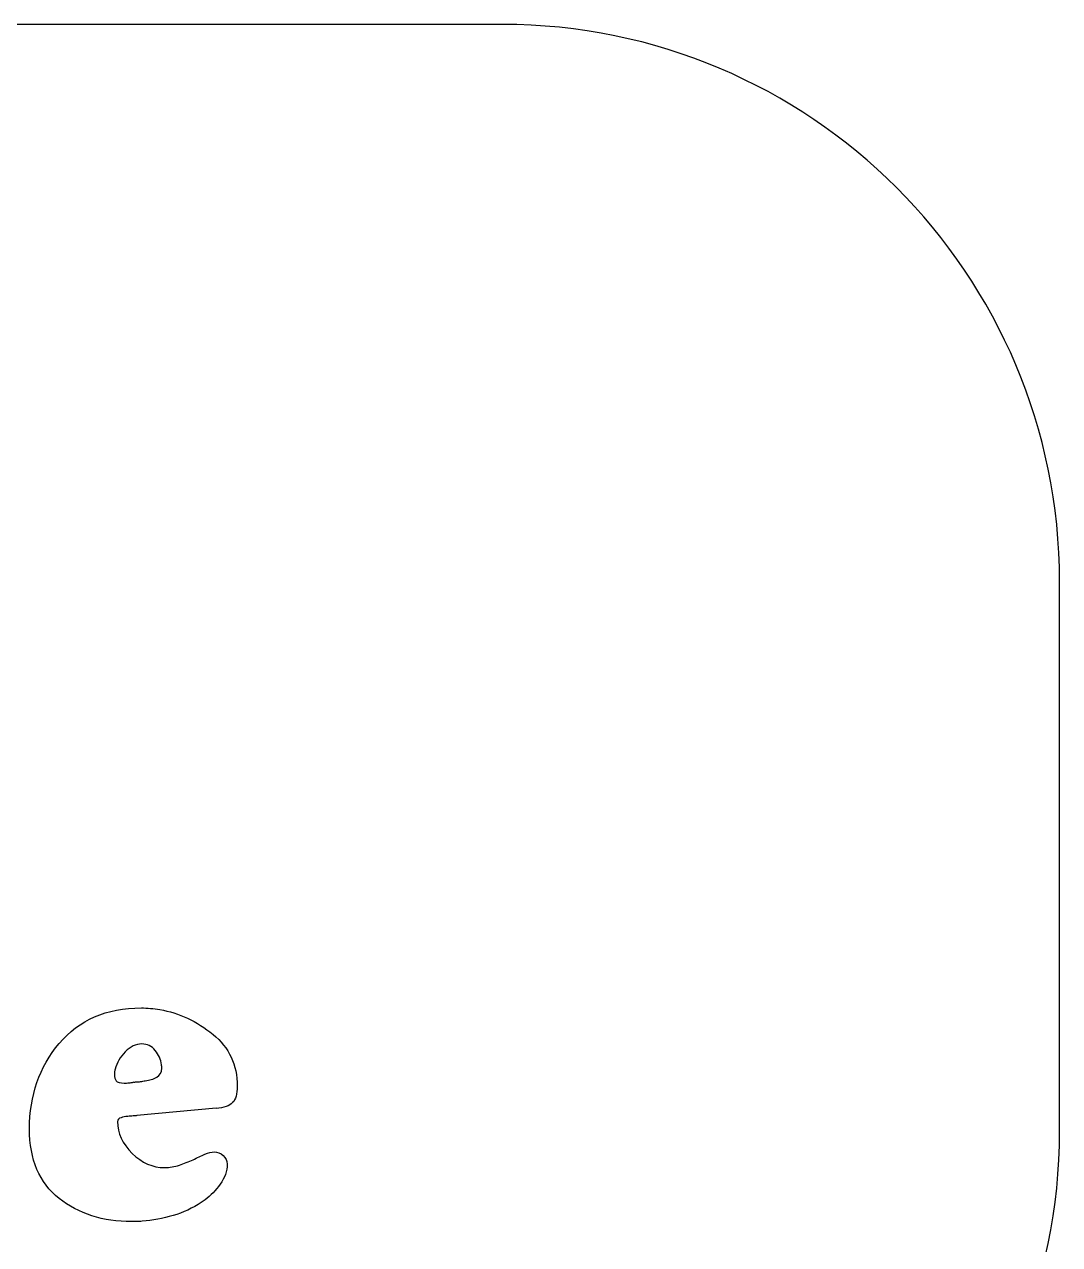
# Model space of a CAD drawing. Extents: x 1489 to 1914, y 371 to 1329.
# Drawn here: x 1861.3 to 1914.2, y 1039.8 to 1102.2 of the extents above; entities that cross this region are included whole.
import ezdxf

# ---------------------------------------------------------------- set-up
doc = ezdxf.new("R2010")
doc.units = 0
doc.layers.add('G0101', color=7, linetype='CONTINUOUS')

msp = doc.modelspace()

# ---------------------------------------------------------------- linework, layer by layer
at = {"layer": 'G0101', "color": 1}
for points in [[(1885.738553, 1102.153572), (1756.970556, 1102.153572)], [(1914.215552, 1045.591574), (1914.215552, 1073.676573)]]:
    msp.add_lwpolyline(points, dxfattribs=at)
msp.add_lwpolyline([(1885.738553, 1102.153572)], close=True, dxfattribs=at)
at = {"layer": 'G0101', "color": 4}
for points in [[(1868.327153, 1048.806674), (1868.327153, 1048.896674)], [(1866.887153, 1048.086674), (1866.887153, 1048.106674)], [(1871.107153, 1046.766674), (1867.047153, 1046.386674)], [(1871.107153, 1046.746674), (1871.107153, 1046.766674)], [(1866.977153, 1046.366674), (1866.867153, 1046.366674)], [(1867.057153, 1040.966674), (1866.787153, 1040.966674)]]:
    msp.add_lwpolyline(points, dxfattribs=at)
at = {"layer": 'G0101', "color": 1}
for points in [[(1914.215552, 1073.676573), (1914.215552, 1089.404573), (1901.465552, 1102.153572), (1885.738553, 1102.153572)], [(1885.738553, 1017.114575), (1901.465552, 1017.114575), (1914.215552, 1029.864574), (1914.215552, 1045.591574)]]:
    msp.add_open_spline(points, degree=3, dxfattribs=at)
at = {"layer": 'G0101', "color": 4}
for points in [[(1863.087153, 1050.076674), (1864.100153, 1051.283674), (1865.500153, 1051.886674), (1867.287153, 1051.886674)], [(1867.287153, 1051.886674), (1867.433153, 1051.886674), (1867.587153, 1051.879674), (1867.747153, 1051.866674)], [(1867.747153, 1051.866674), (1867.907153, 1051.853674), (1868.067153, 1051.833674), (1868.227153, 1051.806674)], [(1868.227153, 1051.806674), (1869.213153, 1051.633674), (1870.120153, 1051.209674), (1870.947153, 1050.536674)], [(1870.947153, 1050.536674), (1871.773153, 1049.863674), (1872.187153, 1048.979674), (1872.187153, 1047.886674)], [(1861.567153, 1045.706674), (1861.567153, 1047.413674), (1862.074153, 1048.869674), (1863.087153, 1050.076674)], [(1866.457153, 1049.646674), (1866.197153, 1049.379674), (1866.027153, 1049.086674), (1865.947153, 1048.766674)], [(1867.307153, 1050.046674), (1867.000153, 1050.046674), (1866.717153, 1049.913674), (1866.457153, 1049.646674)], [(1867.997153, 1049.716674), (1867.817153, 1049.936674), (1867.587153, 1050.046674), (1867.307153, 1050.046674)], [(1868.307153, 1048.986674), (1868.280153, 1049.252674), (1868.177153, 1049.496674), (1867.997153, 1049.716674)], [(1868.327153, 1048.896674), (1868.327153, 1048.929674), (1868.320153, 1048.959674), (1868.307153, 1048.986674)], [(1865.917153, 1048.626674), (1865.910153, 1048.573674), (1865.907153, 1048.519674), (1865.907153, 1048.466674)], [(1865.907153, 1048.466674), (1865.907153, 1048.346674), (1865.937153, 1048.246674), (1865.997153, 1048.166674)], [(1865.947153, 1048.766674), (1865.933153, 1048.726674), (1865.924153, 1048.679674), (1865.917153, 1048.626674)], [(1867.487153, 1048.166674), (1867.700153, 1048.193674), (1867.893153, 1048.252674), (1868.067153, 1048.346674)], [(1868.067153, 1048.346674), (1868.240153, 1048.439674), (1868.327153, 1048.593674), (1868.327153, 1048.806674)], [(1865.997153, 1048.166674), (1866.057153, 1048.086674), (1866.194153, 1048.046674), (1866.407153, 1048.046674)], [(1866.407153, 1048.046674), (1866.487153, 1048.046674), (1866.567153, 1048.049674), (1866.647153, 1048.056674)], [(1866.647153, 1048.056674), (1866.727153, 1048.063674), (1866.807153, 1048.073674), (1866.887153, 1048.086674)], [(1866.887153, 1048.106674), (1866.900153, 1048.093674), (1866.920153, 1048.089674), (1866.947153, 1048.096674)], [(1866.947153, 1048.096674), (1866.973153, 1048.103674), (1866.993153, 1048.106674), (1867.007153, 1048.106674)], [(1867.007153, 1048.106674), (1867.087153, 1048.106674), (1867.167153, 1048.113674), (1867.247153, 1048.126674)], [(1867.247153, 1048.126674), (1867.327153, 1048.139674), (1867.407153, 1048.153674), (1867.487153, 1048.166674)], [(1872.187153, 1047.886674), (1872.187153, 1047.486674), (1872.107153, 1047.206674), (1871.947153, 1047.046674)], [(1871.947153, 1047.046674), (1871.787153, 1046.886674), (1871.507153, 1046.786674), (1871.107153, 1046.746674)], [(1866.247153, 1046.276674), (1866.140153, 1046.243674), (1866.080153, 1046.179674), (1866.067153, 1046.086674)], [(1866.067153, 1046.086674), (1866.067153, 1045.486674), (1866.317153, 1044.943674), (1866.817153, 1044.456674)], [(1866.587153, 1046.346674), (1866.467153, 1046.333674), (1866.353153, 1046.309674), (1866.247153, 1046.276674)], [(1866.737153, 1046.356674), (1866.690153, 1046.349674), (1866.640153, 1046.346674), (1866.587153, 1046.346674)], [(1866.867153, 1046.366674), (1866.827153, 1046.366674), (1866.783153, 1046.363674), (1866.737153, 1046.356674)], [(1867.047153, 1046.386674), (1867.033153, 1046.373674), (1867.010153, 1046.366674), (1866.977153, 1046.366674)], [(1863.077153, 1042.156674), (1862.070153, 1042.949674), (1861.567153, 1044.133674), (1861.567153, 1045.706674)], [(1866.817153, 1044.456674), (1867.317153, 1043.969674), (1867.867153, 1043.726674), (1868.467153, 1043.726674)], [(1869.227153, 1043.856674), (1869.467153, 1043.943674), (1869.700153, 1044.033674), (1869.927153, 1044.126674)], [(1869.927153, 1044.126674), (1870.140153, 1044.232674), (1870.340153, 1044.326674), (1870.527153, 1044.406674)], [(1870.527153, 1044.406674), (1870.713153, 1044.486674), (1870.873153, 1044.526674), (1871.007153, 1044.526674)], [(1871.007153, 1044.526674), (1871.180153, 1044.526674), (1871.333153, 1044.466674), (1871.467153, 1044.346674)], [(1871.467153, 1044.346674), (1871.600153, 1044.226674), (1871.667153, 1044.079674), (1871.667153, 1043.906674)], [(1868.467153, 1043.726674), (1868.733153, 1043.726674), (1868.987153, 1043.769674), (1869.227153, 1043.856674)], [(1871.667153, 1043.906674), (1871.667153, 1043.546674), (1871.550153, 1043.206674), (1871.317153, 1042.886674)], [(1871.317153, 1042.886674), (1871.083153, 1042.566674), (1870.827153, 1042.299674), (1870.547153, 1042.086674)], [(1866.787153, 1040.966674), (1865.320153, 1040.966674), (1864.083153, 1041.363674), (1863.077153, 1042.156674)], [(1870.547153, 1042.086674), (1870.507153, 1042.059674), (1870.470153, 1042.036674), (1870.437153, 1042.016674)], [(1870.347153, 1041.946674), (1869.907153, 1041.653674), (1869.427153, 1041.429674), (1868.907153, 1041.276674)], [(1870.437153, 1042.016674), (1870.404153, 1041.996674), (1870.373153, 1041.973674), (1870.347153, 1041.946674)], [(1867.327153, 1040.986674), (1867.233153, 1040.973674), (1867.143153, 1040.966674), (1867.057153, 1040.966674)], [(1868.907153, 1041.276674), (1868.387153, 1041.123674), (1867.860153, 1041.026674), (1867.327153, 1040.986674)]]:
    msp.add_open_spline(points, degree=3, dxfattribs=at)

doc.saveas('drawing.dxf')
